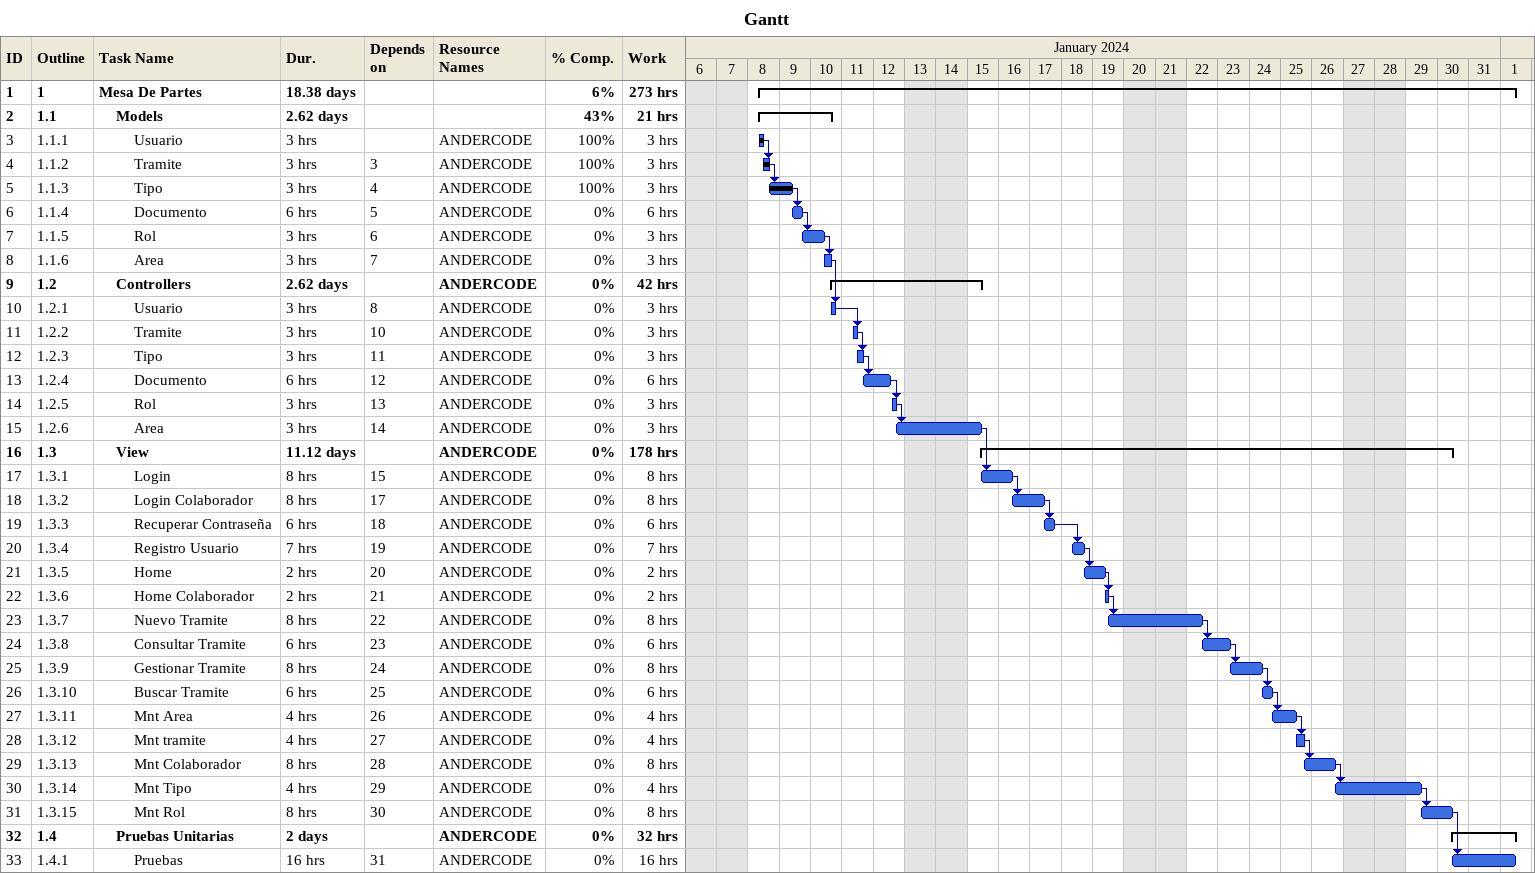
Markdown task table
Gantt

| ID | WBS | Task | Duration | Start | Finish | Predecessors | Resources | % complete | Work (h) |
|---|---|---|---|---|---|---|---|---|---|
| 1 | 1 | **Mesa De Partes** | 18.38d | 2024-01-08 | 2024-02-01 |  |  | 6 | 273 |
| 2 | 1.1 | **Models** | 2.62d | 2024-01-08 | 2024-01-10 |  |  | 43 | 21 |
| 3 | 1.1.1 | Usuario | 3h | 2024-01-08 | 2024-01-08 |  | ANDERCODE | 100 | 3 |
| 4 | 1.1.2 | Tramite | 3h | 2024-01-08 | 2024-01-08 | 3 | ANDERCODE | 100 | 3 |
| 5 | 1.1.3 | Tipo | 3h | 2024-01-08 | 2024-01-09 | 4 | ANDERCODE | 100 | 3 |
| 6 | 1.1.4 | Documento | 6h | 2024-01-09 | 2024-01-09 | 5 | ANDERCODE | 0 | 6 |
| 7 | 1.1.5 | Rol | 3h | 2024-01-09 | 2024-01-10 | 6 | ANDERCODE | 0 | 3 |
| 8 | 1.1.6 | Area | 3h | 2024-01-10 | 2024-01-10 | 7 | ANDERCODE | 0 | 3 |
| 9 | 1.2 | **Controllers** | 2.62d | 2024-01-10 | 2024-01-15 |  | ANDERCODE | 0 | 42 |
| 10 | 1.2.1 | Usuario | 3h | 2024-01-10 | 2024-01-10 | 8 | ANDERCODE | 0 | 3 |
| 11 | 1.2.2 | Tramite | 3h | 2024-01-11 | 2024-01-11 | 10 | ANDERCODE | 0 | 3 |
| 12 | 1.2.3 | Tipo | 3h | 2024-01-11 | 2024-01-11 | 11 | ANDERCODE | 0 | 3 |
| 13 | 1.2.4 | Documento | 6h | 2024-01-11 | 2024-01-12 | 12 | ANDERCODE | 0 | 6 |
| 14 | 1.2.5 | Rol | 3h | 2024-01-12 | 2024-01-12 | 13 | ANDERCODE | 0 | 3 |
| 15 | 1.2.6 | Area | 3h | 2024-01-12 | 2024-01-15 | 14 | ANDERCODE | 0 | 3 |
| 16 | 1.3 | **View** | 11.12d | 2024-01-15 | 2024-01-30 |  | ANDERCODE | 0 | 178 |
| 17 | 1.3.1 | Login | 8h | 2024-01-15 | 2024-01-16 | 15 | ANDERCODE | 0 | 8 |
| 18 | 1.3.2 | Login Colaborador | 8h | 2024-01-16 | 2024-01-17 | 17 | ANDERCODE | 0 | 8 |
| 19 | 1.3.3 | Recuperar Contraseña | 6h | 2024-01-17 | 2024-01-17 | 18 | ANDERCODE | 0 | 6 |
| 20 | 1.3.4 | Registro Usuario | 7h | 2024-01-18 | 2024-01-18 | 19 | ANDERCODE | 0 | 7 |
| 21 | 1.3.5 | Home | 2h | 2024-01-18 | 2024-01-19 | 20 | ANDERCODE | 0 | 2 |
| 22 | 1.3.6 | Home Colaborador | 2h | 2024-01-19 | 2024-01-19 | 21 | ANDERCODE | 0 | 2 |
| 23 | 1.3.7 | Nuevo Tramite | 8h | 2024-01-19 | 2024-01-22 | 22 | ANDERCODE | 0 | 8 |
| 24 | 1.3.8 | Consultar Tramite | 6h | 2024-01-22 | 2024-01-23 | 23 | ANDERCODE | 0 | 6 |
| 25 | 1.3.9 | Gestionar Tramite | 8h | 2024-01-23 | 2024-01-24 | 24 | ANDERCODE | 0 | 8 |
| 26 | 1.3.10 | Buscar Tramite | 6h | 2024-01-24 | 2024-01-24 | 25 | ANDERCODE | 0 | 6 |
| 27 | 1.3.11 | Mnt Area | 4h | 2024-01-24 | 2024-01-25 | 26 | ANDERCODE | 0 | 4 |
| 28 | 1.3.12 | Mnt tramite | 4h | 2024-01-25 | 2024-01-25 | 27 | ANDERCODE | 0 | 4 |
| 29 | 1.3.13 | Mnt Colaborador | 8h | 2024-01-25 | 2024-01-26 | 28 | ANDERCODE | 0 | 8 |
| 30 | 1.3.14 | Mnt Tipo | 4h | 2024-01-26 | 2024-01-29 | 29 | ANDERCODE | 0 | 4 |
| 31 | 1.3.15 | Mnt Rol | 8h | 2024-01-29 | 2024-01-30 | 30 | ANDERCODE | 0 | 8 |
| 32 | 1.4 | **Pruebas Unitarias** | 2d | 2024-01-30 | 2024-02-01 |  | ANDERCODE | 0 | 32 |
| 33 | 1.4.1 | Pruebas | 16h | 2024-01-30 | 2024-02-01 | 31 | ANDERCODE | 0 | 16 |
